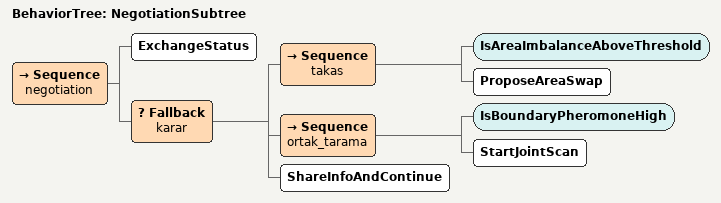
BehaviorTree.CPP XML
<?xml version="1.0" encoding="UTF-8"?>
<root BTCPP_format="4">

  <BehaviorTree ID="NegotiationSubtree">
    <Sequence name="negotiation">

      <!-- durum_bilgisi_degis(): kalan_alan_yuzdesi, batarya, oncelik_puani
           karsilikli paylasilir. Bekleyen karsilasma ortagi burada alinir. -->
      <ExchangeStatus/>

      <Fallback name="karar">

        <!-- Dengesizlik varsa -> TAKAS -->
        <Sequence name="takas">
          <IsAreaImbalanceAboveThreshold/>
          <ProposeAreaSwap/>
        </Sequence>

        <!-- Sinirda ortak ilgi varsa -> BIRLIKTE TARA -->
        <Sequence name="ortak_tarama">
          <IsBoundaryPheromoneHigh/>
          <StartJointScan/>
        </Sequence>

        <!-- Hicbir esik asilmadiysa: stigmerji senkronize edilir, yola devam -->
        <ShareInfoAndContinue/>

      </Fallback>
    </Sequence>
  </BehaviorTree>

</root>
